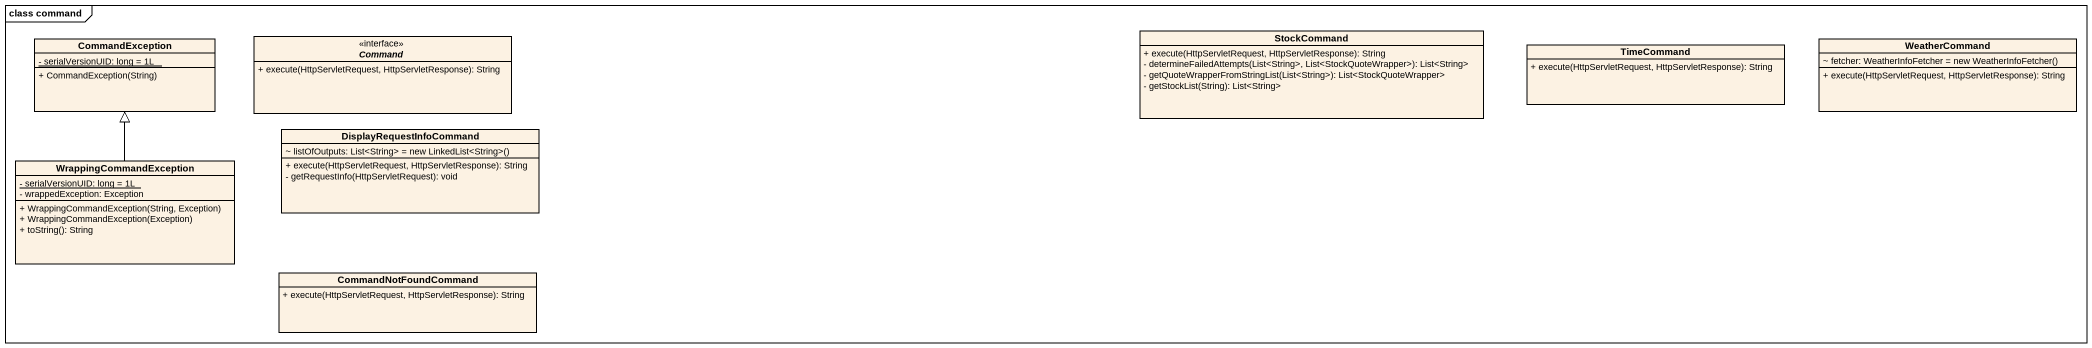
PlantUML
@startuml
mainframe class command
hide circle
hide empty members
skinparam classAttributeIconSize 0
class CommandException {
  {static} - serialVersionUID: long = 1L
  + CommandException(String)
}
interface Command <<interface>> {
  + execute(HttpServletRequest, HttpServletResponse): String
}
class StockCommand {
  + execute(HttpServletRequest, HttpServletResponse): String
  - determineFailedAttempts(List<String>, List<StockQuoteWrapper>): List<String>
  - getQuoteWrapperFromStringList(List<String>): List<StockQuoteWrapper>
  - getStockList(String): List<String>
}
class TimeCommand {
  + execute(HttpServletRequest, HttpServletResponse): String
}
class WeatherCommand {
  {field} ~ fetcher: WeatherInfoFetcher = new WeatherInfoFetcher()
  + execute(HttpServletRequest, HttpServletResponse): String
}
class DisplayRequestInfoCommand {
  {field} ~ listOfOutputs: List<String> = new LinkedList<String>()
  + execute(HttpServletRequest, HttpServletResponse): String
  - getRequestInfo(HttpServletRequest): void
}
class WrappingCommandException {
  {static} - serialVersionUID: long = 1L
  - wrappedException: Exception
  + WrappingCommandException(String, Exception)
  + WrappingCommandException(Exception)
  + toString(): String
}
class CommandNotFoundCommand {
  + execute(HttpServletRequest, HttpServletResponse): String
}
WrappingCommandException -up-|> CommandException
@enduml
